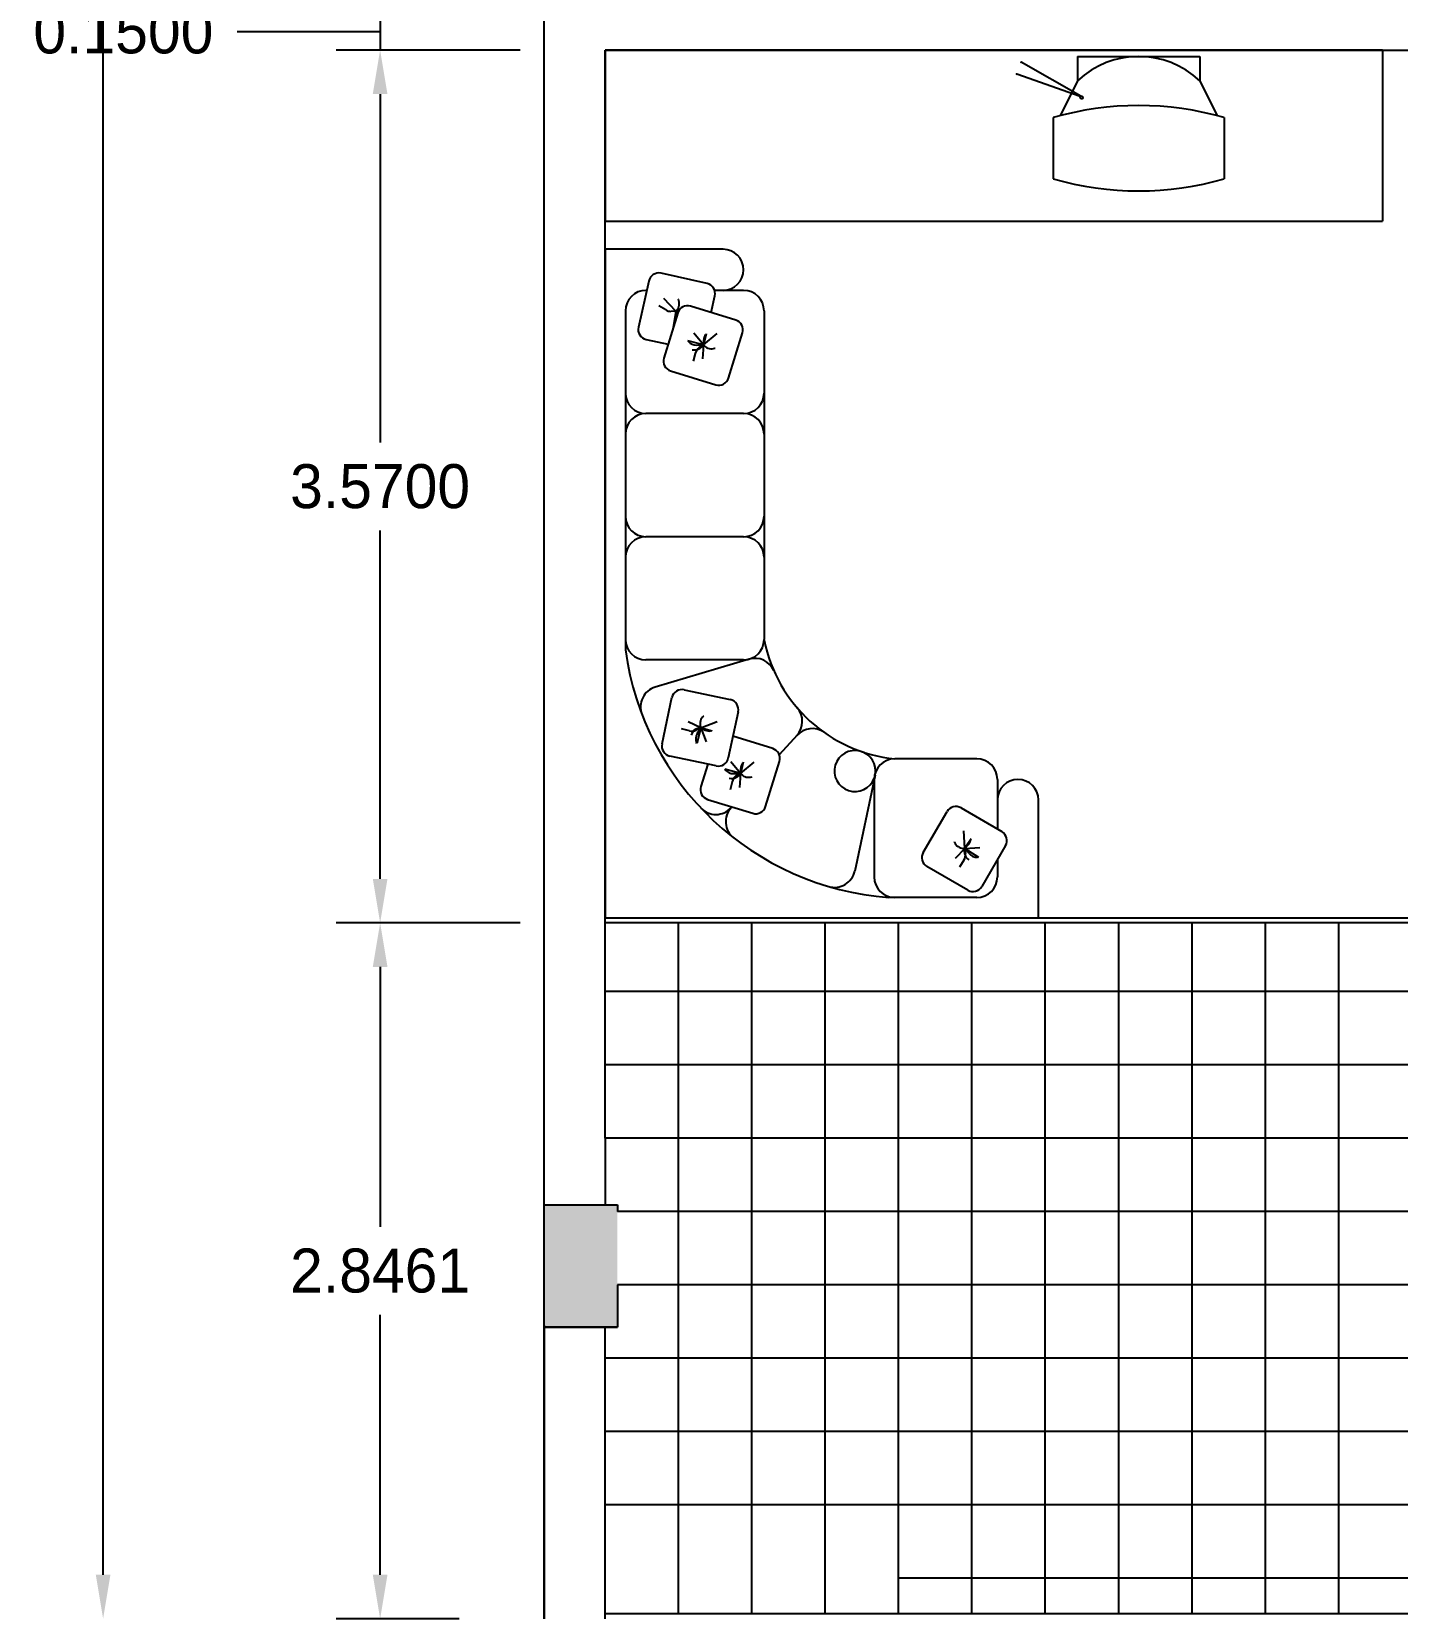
# Model space of a CAD drawing. Header units: millimetres. Extents: x 935 to 1399, y 512 to 900.
# Drawn here: x 1144.02 to 1149.61, y 838.68 to 845.16 of the extents above; entities that cross this region are included whole.
import ezdxf

# ---------------------------------------------------------------- set-up
doc = ezdxf.new("R2010")
doc.units = ezdxf.units.MM
doc.linetypes.add('ACAD_ISO02W100', pattern=[15, 12, -3])
for name, color, linetype in [('MOBIL', 7, 'Continuous'), ('MOBILIARIO', 4, 'Continuous'), ('projeçao', 7, 'ACAD_ISO02W100')]:
    doc.layers.add(name, color=color, linetype=linetype)
doc.dimstyles.get("Standard").update_dxf_attribs({"dimtxt": 0.18, "dimasz": 0.18, "dimexe": 0.18, "dimexo": 0.0625, "dimgap": 0.09, "dimtad": 0, "dimtih": 1, "dimtoh": 1, "dimdec": 4, "dimzin": 0, "dimdsep": 46, "dimtxsty": 'Standard', "dimcen": 0.09, "dimadec": 0, "dimazin": 0, "dimtfac": 1, "dimtdec": 4, "dimtofl": 0, "dimtmove": 0, "dimatfit": 3, "dimfxl": 0, "dimtolj": 1, "dimtzin": 0, "dimarcsym": 0})

# ---------------------------------------------------------------- blocks, each defined once
blk = doc.blocks.new('*D55')
at = {"color": 0, "lineweight": -2, "transparency": 16777216}
for p, q in [((1145.4462, 845.4179), (1145.4462, 845.5979)), ((1145.7691, 845.2379), (1145.2662, 845.2379)), ((1145.4462, 845.2379), (1145.4462, 845.0879)), ((1145.0412, 845.1629), (1144.8612, 845.1629)), ((1145.4462, 845.1629), (1145.0412, 845.1629)), ((1146.0191, 845.0879), (1145.2662, 845.0879)), ((1145.4462, 844.9079), (1145.4462, 844.7279))]:
    blk.add_line(p, q, dxfattribs=at)
at = {"color": 0, "transparency": 16777216}
for points in [[(1145.4162, 845.4179), (1145.4762, 845.4179), (1145.4462, 845.2379)], [(1145.4162, 844.9079), (1145.4762, 844.9079), (1145.4462, 845.0879)]]:
    blk.add_solid(points, dxfattribs=at)
at = {"layer": 'Defpoints', "color": 0, "transparency": 16777216}
for p in [(1145.8316, 845.2379), (1145.4462, 845.0879), (1146.0816, 845.0879)]:
    blk.add_point(p, dxfattribs=at)
at = {"color": 0, "transparency": 16777216, "insert": (1144.3962, 845.1629), "char_height": 0.18, "attachment_point": 5}
blk.add_mtext('\\A1;0.1500', dxfattribs=at)
blk = doc.blocks.new('*D56')
at = {"color": 0, "lineweight": -2, "transparency": 16777216}
for p, q in [((1146.0191, 845.0879), (1145.2662, 845.0879)), ((1145.4462, 844.9079), (1145.4462, 843.4829)), ((1145.4462, 841.6979), (1145.4462, 843.1229)), ((1146.0191, 841.5179), (1145.2662, 841.5179))]:
    blk.add_line(p, q, dxfattribs=at)
at = {"color": 0, "transparency": 16777216}
for points in [[(1145.4162, 844.9079), (1145.4762, 844.9079), (1145.4462, 845.0879)], [(1145.4162, 841.6979), (1145.4762, 841.6979), (1145.4462, 841.5179)]]:
    blk.add_solid(points, dxfattribs=at)
at = {"layer": 'Defpoints', "color": 0, "transparency": 16777216}
for p in [(1146.0816, 845.0879), (1145.4462, 841.5179), (1146.0816, 841.5179)]:
    blk.add_point(p, dxfattribs=at)
at = {"color": 0, "transparency": 16777216, "insert": (1145.4462, 843.3029), "char_height": 0.18, "attachment_point": 5}
blk.add_mtext('\\A1;3.5700', dxfattribs=at)
blk = doc.blocks.new('*D57')
at = {"color": 0, "lineweight": -2, "transparency": 16777216}
for p, q in [((1146.0191, 841.5179), (1145.2662, 841.5179)), ((1145.4462, 841.3379), (1145.4462, 840.2749)), ((1145.4462, 838.8519), (1145.4462, 839.9149)), ((1145.7691, 838.6719), (1145.2662, 838.6719))]:
    blk.add_line(p, q, dxfattribs=at)
at = {"color": 0, "transparency": 16777216}
for points in [[(1145.4162, 841.3379), (1145.4762, 841.3379), (1145.4462, 841.5179)], [(1145.4162, 838.8519), (1145.4762, 838.8519), (1145.4462, 838.6719)]]:
    blk.add_solid(points, dxfattribs=at)
at = {"layer": 'Defpoints', "color": 0, "transparency": 16777216}
for p in [(1146.0816, 841.5179), (1145.4462, 838.6719), (1145.8316, 838.6719)]:
    blk.add_point(p, dxfattribs=at)
at = {"color": 0, "transparency": 16777216, "insert": (1145.4462, 840.0949), "char_height": 0.18, "attachment_point": 5}
blk.add_mtext('\\A1;2.8461', dxfattribs=at)

msp = doc.modelspace()

# ---------------------------------------------------------------- hatches: boundary and pattern name
msp.add_hatch(color=256).paths.add_polyline_path([(1146.11641, 839.86434), (1146.41641, 839.86434), (1146.41641, 840.36434), (1146.11641, 840.36434)])

# ---------------------------------------------------------------- linework, layer by layer
at = {"color": 7}
for p, q in [((1144.31341, 838.85187), (1144.31341, 850.59187)), ((1146.66641, 838.69187), (1146.66641, 841.51793)), ((1146.96641, 838.69187), (1146.96641, 841.51793)), ((1147.26641, 838.69187), (1147.26641, 841.51793)), ((1147.56641, 838.69187), (1147.56641, 841.51793)), ((1147.86641, 838.69187), (1147.86641, 841.51793)), ((1148.16641, 838.69187), (1148.16641, 841.51793)), ((1148.46641, 838.69187), (1148.46641, 841.51793)), ((1148.46641, 838.69187), (1148.46641, 841.51793)), ((1148.76641, 838.69187), (1148.76641, 841.51793)), ((1149.06641, 838.69187), (1149.06641, 841.51793)), ((1149.36641, 838.69187), (1149.36641, 841.51793)), ((1153.89141, 838.69187), (1146.36641, 838.69187))]:
    msp.add_line(p, q, dxfattribs=at)
at = {"color": 6}
for p, q in [((1146.11641, 838.67187), (1146.11641, 848.52187)), ((1146.36641, 845.08793), (1152.03909, 845.08793)), ((1146.36641, 840.63793), (1146.36641, 845.08793)), ((1146.36641, 845.08793), (1146.36641, 844.38793)), ((1149.54529, 845.08793), (1149.54529, 844.38793)), ((1146.36641, 844.38793), (1149.54529, 844.38793)), ((1146.36641, 840.63793), (1146.36641, 840.36434)), ((1146.11641, 840.36434), (1146.41641, 840.36434)), ((1146.11641, 839.87187), (1146.11641, 838.67187)), ((1146.36641, 838.67187), (1146.36641, 839.86434))]:
    msp.add_line(p, q, dxfattribs=at)
at = {"color": 1}
msp.add_line((1146.36641, 844.27301), (1146.36641, 841.53793), dxfattribs=at)
msp.add_line((1146.36641, 844.27301), (1146.36641, 841.53793), dxfattribs=at)
at = {"color": 6, "linetype": 'Continuous'}
for p, q in [((1146.74411, 842.29372), (1146.75024, 842.28759)), ((1146.89021, 842.10914), (1146.91021, 842.12915)), ((1146.91245, 842.13138), (1146.92429, 842.14323))]:
    msp.add_line(p, q, dxfattribs=at)
for p, q in [((1153.89141, 841.53793), (1146.36641, 841.53793)), ((1150.56641, 841.51793), (1146.36641, 841.51793)), ((1146.11641, 839.86434), (1146.11641, 840.36434)), ((1146.41641, 840.36434), (1146.41641, 840.33793)), ((1146.41641, 840.03793), (1146.41641, 839.86434)), ((1146.41641, 839.86434), (1146.11641, 839.86434)), ((1146.11641, 839.86434), (1146.41641, 839.86434))]:
    msp.add_line(p, q)
at = {"color": 7}
msp.add_solid([(1144.28341, 838.85187), (1144.34341, 838.85187), (1144.31341, 838.67187)], dxfattribs=at)
at = {"layer": 'MOBIL', "color": 6}
msp.add_line((1149.54529, 845.08793), (1146.36641, 845.08793), dxfattribs=at)
at = {"layer": 'MOBILIARIO', "color": 7}
for p, q in [((1148.3113, 844.8998), (1148.06784, 845.03785)), ((1148.29838, 845.06152), (1148.29838, 844.9613)), ((1148.29838, 845.06152), (1148.79838, 845.06152)), ((1148.79838, 845.06152), (1148.79838, 844.9613)), ((1148.30958, 844.8975), (1148.04961, 844.9896)), ((1148.29838, 844.9613), (1148.22712, 844.81879)), ((1148.79838, 844.9613), (1148.86963, 844.81879)), ((1148.32043, 844.88906), (1148.32057, 844.8942)), ((1148.19838, 844.8113), (1148.19838, 844.5613)), ((1148.89838, 844.8113), (1148.89838, 844.5613)), ((1153.89141, 841.23793), (1146.36641, 841.23793)), ((1153.89141, 840.93793), (1146.36641, 840.93793)), ((1153.89141, 840.63793), (1146.36641, 840.63793)), ((1153.89141, 840.33793), (1146.41641, 840.33793)), ((1153.74141, 840.03793), (1146.41641, 840.03793)), ((1153.89141, 839.73793), (1146.36641, 839.73793)), ((1153.89141, 839.43793), (1146.36641, 839.43793)), ((1153.89141, 839.13793), (1146.36641, 839.13793)), ((1153.89141, 838.83793), (1147.56641, 838.83793))]:
    msp.add_line(p, q, dxfattribs=at)
at = {"layer": 'MOBILIARIO', "color": 1}
for p, q in [((1146.84835, 844.27301), (1146.36641, 844.27301)), ((1146.78331, 844.13252), (1146.59488, 844.17498)), ((1146.54468, 844.14325), (1146.50223, 843.95482)), ((1146.93233, 844.10505), (1146.81384, 844.10505)), ((1146.61422, 844.02476), (1146.58544, 844.04133)), ((1146.65596, 844.01941), (1146.60581, 844.07143)), ((1146.66596, 844.06751), (1146.66552, 844.06853)), ((1146.9003, 843.98359), (1146.71569, 844.04043)), ((1146.79977, 844.01455), (1146.81504, 844.08233)), ((1146.44944, 844.02107), (1146.44944, 842.63416)), ((1146.6632, 844.01266), (1146.60637, 843.82805)), ((1146.65596, 844.01941), (1146.63568, 844.01916)), ((1146.65596, 844.01941), (1146.64428, 843.95417)), ((1146.65596, 844.01941), (1146.65942, 844.02346)), ((1146.65596, 844.01941), (1146.666, 844.01952)), ((1146.65858, 843.99762), (1146.65596, 844.01941)), ((1146.65596, 844.01941), (1146.66272, 844.01107)), ((1147.01631, 844.02107), (1147.01631, 842.67738)), ((1146.53396, 843.90463), (1146.62371, 843.8844)), ((1146.64428, 843.95417), (1146.6456, 843.95547)), ((1146.76825, 843.88218), (1146.729, 843.9297)), ((1146.76825, 843.88218), (1146.82398, 843.92818)), ((1146.76825, 843.88218), (1146.76957, 843.90243)), ((1146.77258, 843.8939), (1146.78042, 843.92867)), ((1146.87123, 843.7465), (1146.92807, 843.93111)), ((1146.70411, 843.89885), (1146.70661, 843.89589)), ((1146.76825, 843.88218), (1146.70411, 843.89885)), ((1146.73488, 843.84721), (1146.72604, 843.81508)), ((1146.7405, 843.881), (1146.76825, 843.88218)), ((1146.76825, 843.88218), (1146.75151, 843.87063)), ((1146.76825, 843.88218), (1146.76445, 843.82482)), ((1146.76825, 843.88218), (1146.77203, 843.87842)), ((1146.81545, 843.86851), (1146.8165, 843.86887)), ((1146.63414, 843.77557), (1146.81874, 843.71873)), ((1146.93233, 843.60116), (1146.53342, 843.60116)), ((1146.93233, 843.09728), (1146.53342, 843.09728)), ((1146.93233, 843.09728), (1146.53342, 843.09728)), ((1146.45572, 842.5934), (1146.45535, 842.5934)), ((1146.45572, 842.5934), (1146.45535, 842.5934)), ((1146.93233, 842.5934), (1146.53342, 842.5934)), ((1146.95531, 842.5966), (1146.57124, 842.48206)), ((1146.59906, 842.25031), (1146.63935, 842.43922)), ((1146.68918, 842.47152), (1146.87808, 842.43123)), ((1146.76855, 842.36337), (1146.76938, 842.36411)), ((1146.91039, 842.38141), (1146.8701, 842.1925)), ((1146.7107, 842.30339), (1146.67834, 842.31132)), ((1146.7575, 842.3155), (1146.70555, 842.34012)), ((1146.7575, 842.3155), (1146.73926, 842.30651)), ((1146.7575, 842.3155), (1146.74082, 842.25136)), ((1146.74295, 842.29183), (1146.7575, 842.3155)), ((1146.7575, 842.3155), (1146.75606, 842.32063)), ((1146.7575, 842.3155), (1146.82482, 842.34176)), ((1146.7575, 842.3155), (1146.77988, 842.25807)), ((1146.7575, 842.3155), (1146.77583, 842.30679)), ((1146.76984, 842.31357), (1146.80403, 842.30347)), ((1147.05156, 842.23096), (1146.88898, 842.28102)), ((1147.15099, 842.28532), (1147.07849, 842.20565)), ((1146.74082, 842.25136), (1146.73944, 842.25499)), ((1146.82028, 842.16019), (1146.63137, 842.20049)), ((1146.78599, 842.16751), (1146.75763, 842.07542)), ((1146.91952, 842.12955), (1146.88027, 842.17706)), ((1146.91952, 842.12955), (1146.97525, 842.17554)), ((1146.91952, 842.12955), (1146.92084, 842.14979)), ((1146.92385, 842.14126), (1146.93168, 842.17603)), ((1147.0225, 841.99387), (1147.07934, 842.17847)), ((1147.88646, 842.18878), (1147.55054, 842.18878)), ((1146.91952, 842.12955), (1146.85538, 842.14621)), ((1146.85538, 842.14621), (1146.85788, 842.14325)), ((1146.88615, 842.09457), (1146.87731, 842.06244)), ((1146.89177, 842.12837), (1146.91952, 842.12955)), ((1146.91952, 842.12955), (1146.90278, 842.11799)), ((1146.91952, 842.12955), (1146.91571, 842.07218)), ((1146.91952, 842.12955), (1146.9233, 842.12578)), ((1146.96671, 842.11587), (1146.96776, 842.11623)), ((1147.47015, 842.1217), (1147.38691, 841.72965)), ((1147.46656, 842.1048), (1147.46656, 841.70589)), ((1147.97044, 842.1048), (1147.97044, 841.90192)), ((1146.78541, 842.02293), (1146.97001, 841.96609)), ((1148.1384, 841.53793), (1148.1384, 842.02082)), ((1146.88448, 841.99243), (1146.88125, 841.98888)), ((1147.66732, 841.80628), (1147.76449, 841.97321)), ((1147.82191, 841.98838), (1147.98884, 841.89121)), ((1147.83687, 841.82256), (1147.83291, 841.89471)), ((1147.79483, 841.84798), (1147.79438, 841.849)), ((1147.83687, 841.82256), (1147.85086, 841.83726)), ((1147.83687, 841.82256), (1147.89841, 841.82592)), ((1147.84255, 841.83369), (1147.8628, 841.86302)), ((1148.00401, 841.83379), (1147.90683, 841.66686)), ((1147.83687, 841.82256), (1147.79729, 841.78088)), ((1147.83379, 841.77431), (1147.81616, 841.74604)), ((1147.83687, 841.82256), (1147.83155, 841.82279)), ((1147.85482, 841.80136), (1147.83687, 841.82256)), ((1147.83687, 841.82256), (1147.89261, 841.78671)), ((1147.83687, 841.82256), (1147.83973, 841.80242)), ((1147.97044, 841.77613), (1147.97044, 841.70589)), ((1147.84942, 841.65169), (1147.68249, 841.74887)), ((1147.88646, 841.62191), (1147.52624, 841.62191))]:
    msp.add_line(p, q, dxfattribs=at)
at = {"layer": 'MOBILIARIO', "color": 7, "const_width": 0.00454}
for points in [[(1148.06629, 845.0362, 1), (1148.0694, 845.0395, 1)], [(1148.04806, 844.98795, 1), (1148.05117, 844.99125, 1)]]:
    msp.add_lwpolyline(points, format="xyb", close=True, dxfattribs=at)
at = {"layer": 'MOBILIARIO', "color": 7}
for centre, radius, start, end in [((1148.54838, 844.69959), 0.36193, 46.310925, 133.689075), ((1148.54838, 843.60582), 1.25526, 73.809863, 106.190137), ((1148.54838, 845.76678), 1.25526, 253.809863, 286.190137)]:
    msp.add_arc(centre, radius, start, end, dxfattribs=at)
at = {"layer": 'MOBILIARIO', "color": 1}
for centre, radius, start, end in [((1146.84835, 844.18903), 0.08398, 270, 90), ((1146.58565, 844.13402), 0.04199, 77.301447, 167.301447), ((1146.53342, 844.02107), 0.08398, 90, 180), ((1146.77408, 844.09156), 0.04199, 347.301447, 77.301447), ((1146.93233, 844.02107), 0.08398, 0, 90), ((1146.62748, 844.05072), 0.04199, 319.527819, 23.572721), ((1146.70334, 844.0003), 0.04199, 72.886524, 162.886524), ((1146.63517, 844.06115), 0.04199, 240.070275, 270.685752), ((1146.88794, 843.94346), 0.04199, 342.886524, 72.886524), ((1146.54319, 843.94559), 0.04199, 167.301447, 257.301447), ((1146.81148, 843.89969), 0.04199, 145.655352, 176.270829), ((1146.73871, 843.92296), 0.04199, 220.134581, 272.434882), ((1146.73162, 843.90313), 0.04199, 257.301447, 347.301447), ((1146.77536, 843.83607), 0.04199, 124.614255, 164.621164), ((1146.80167, 843.90817), 0.04199, 225.112896, 289.157798), ((1146.6465, 843.8157), 0.04199, 162.886524, 252.886524), ((1146.8311, 843.75886), 0.04199, 252.886524, 342.886524), ((1146.53342, 843.68514), 0.08398, 180, 270), ((1146.93233, 843.68514), 0.08398, 270, 0), ((1146.53342, 843.51718), 0.08398, 90, 180), ((1146.93233, 843.51718), 0.08398, 0, 90), ((1146.53342, 843.18126), 0.08398, 180, 270), ((1146.93233, 843.18126), 0.08398, 270, 0), ((1146.53342, 843.0133), 0.08398, 90, 180), ((1146.93233, 843.0133), 0.08398, 0, 90), ((1146.53342, 842.67738), 0.08398, 180, 270), ((1146.93233, 842.67738), 0.08398, 270, 0), ((1147.6126, 842.79264), 0.60704, 191.268902, 264.132087), ((1147.6126, 842.79264), 1.17391, 187.75851, 265.781252), ((1146.97931, 842.51613), 0.08398, 23.587537, 106.607065), ((1146.59524, 842.40158), 0.08398, 106.607065, 201.026165), ((1146.68042, 842.43046), 0.04199, 77.960037, 167.960037), ((1146.86933, 842.39017), 0.04199, 347.960037, 77.960037), ((1146.79648, 842.33202), 0.04199, 131.688763, 195.733666), ((1147.08878, 842.34196), 0.08398, 316.807786, 41.588448), ((1146.7207, 842.34417), 0.04199, 256.225398, 296.232306), ((1146.75795, 842.2733), 0.04199, 73.545114, 163.545114), ((1146.77872, 842.26984), 0.04199, 148.411679, 200.71198), ((1146.79385, 842.34471), 0.04199, 244.575732, 275.19121), ((1147.2131, 842.2288), 0.08398, 54.680967, 137.700495), ((1146.64013, 842.24155), 0.04199, 167.960037, 257.960037), ((1147.03921, 842.19083), 0.04199, 342.886524, 72.886524), ((1147.388, 842.13914), 0.08398, 348.013022, 339.602726), ((1146.82903, 842.20126), 0.04199, 257.960037, 347.960037), ((1146.96274, 842.14706), 0.04199, 145.655352, 176.270829), ((1147.55054, 842.1048), 0.08398, 90, 180), ((1147.88646, 842.1048), 0.08398, 0, 90), ((1146.88998, 842.17032), 0.04199, 220.134581, 272.434882), ((1146.88289, 842.15049), 0.04199, 257.301447, 347.301447), ((1146.92663, 842.08343), 0.04199, 124.614255, 164.621164), ((1146.95293, 842.15553), 0.04199, 225.112896, 289.157798), ((1148.05442, 842.02082), 0.08398, 0, 180), ((1146.79776, 842.06306), 0.04199, 162.886524, 252.886524), ((1146.81909, 842.04536), 0.08398, 223.325614, 317.744713), ((1146.94337, 841.93236), 0.08398, 137.700495, 232.119594), ((1146.98237, 842.00622), 0.04199, 252.886524, 342.886524), ((1147.80078, 841.95209), 0.04199, 59.796071, 149.796071), ((1147.96772, 841.85492), 0.04199, 329.796071, 59.796071), ((1147.83333, 841.86474), 0.04199, 203.524797, 267.569699), ((1147.87711, 841.80983), 0.04199, 145.381148, 235.381148), ((1147.82045, 841.86621), 0.04199, 316.411766, 347.027243), ((1147.70361, 841.78516), 0.04199, 149.796071, 239.796071), ((1147.79816, 841.79653), 0.04199, 328.061431, 8.06834), ((1147.88687, 841.82849), 0.04199, 220.247713, 272.548014), ((1147.30476, 841.74709), 0.08398, 253.593922, 348.013022), ((1147.55054, 841.70589), 0.08398, 180, 270), ((1147.88646, 841.70589), 0.08398, 270, 0), ((1147.87054, 841.68798), 0.04199, 239.796071, 329.796071)]:
    msp.add_arc(centre, radius, start, end, dxfattribs=at)
at = {"layer": 'MOBILIARIO', "color": 7}
msp.add_spline([(1148.32043, 844.88906), (1148.31318, 844.8889), (1148.30915, 844.89474), (1148.3118, 844.90008), (1148.31602, 844.89986), (1148.32057, 844.8942)], degree=3, dxfattribs=at)
at = {"layer": 'projeçao', "color": 1, "linetype": 'Continuous'}
msp.add_line((1148.1384, 841.53793), (1146.36641, 841.53793), dxfattribs=at)

# ---------------------------------------------------------------- dimensions: what is measured, and where the dimension line sits
at = {"color": 7}
for base, p1, p2, picture, middle in [((1145.44618, 845.08793), (1145.8316, 845.23793), (1146.0816, 845.08793), '*D55', (1144.77118, 845.16293)), ((1145.44618, 841.51793), (1146.0816, 845.08793), (1146.0816, 841.51793), '*D56', (1145.44618, 843.30293)), ((1145.44618, 838.67187), (1146.0816, 841.51793), (1145.8316, 838.67187), '*D57', (1145.44618, 840.0949))]:
    dim = msp.add_linear_dim(base=base, p1=p1, p2=p2, angle=90, dimstyle='Standard', override={"dimtmove": 1}, dxfattribs=at)
    dim.commit()
    dim.dimension.update_dxf_attribs({"geometry": picture, "text_midpoint": middle})

doc.saveas('drawing.dxf')
